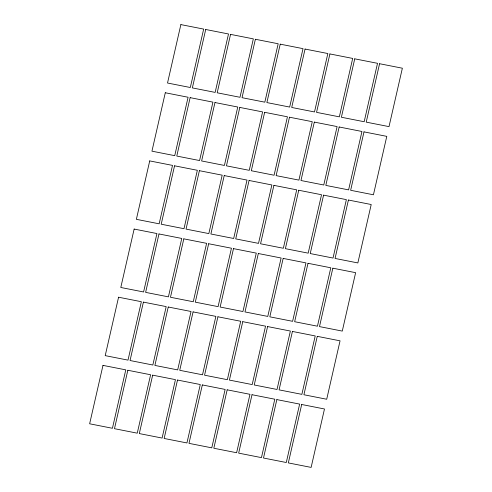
<?xml version="1.0" encoding="UTF-8"?>
<svg xmlns="http://www.w3.org/2000/svg" width="492" height="492" viewBox="0 0 492 492"><rect width="100%" height="100%" fill="white"/><g stroke="black" fill="none" stroke-linecap="round" stroke-linejoin="round"><path stroke-width="0.74" d="M102.988 365.378L89.636 423.79L112.428 428.28L125.78 369.861L102.988 365.378M118.566 297.217L105.214 355.636L128.006 360.126L141.358 301.707L118.566 297.217M134.144 229.063L120.792 287.482L143.584 291.971L156.936 233.552L134.144 229.063M149.722 160.909L136.37 219.327L159.156 223.817L172.507 165.398L149.722 160.909M165.294 92.754L151.942 151.173L174.734 155.663L188.085 97.244L165.294 92.754M180.871 24.6L167.52 83.019L190.312 87.508L203.663 29.089L180.871 24.6M127.828 370.267L114.476 428.686L137.262 433.169L150.613 374.75L127.828 370.267M143.4 302.113L130.048 360.525L152.84 365.015L166.191 306.596L143.4 302.113M158.977 233.952L145.626 292.371L168.418 296.861L181.769 238.442L158.977 233.952M174.555 165.798L161.204 224.217L183.996 228.706L197.347 170.287L174.555 165.798M190.133 97.644L176.782 156.062L199.574 160.552L212.925 102.133L190.133 97.644M205.711 29.489L192.36 87.908L215.152 92.398L228.503 33.979L205.711 29.489M152.661 375.156L139.31 433.575L162.102 438.058L175.453 379.639L152.661 375.156M168.239 307.002L154.888 365.421L177.68 369.904L191.031 311.485L168.239 307.002M183.817 238.848L170.466 297.266L193.258 301.75L206.609 243.331L183.817 238.848M199.395 170.687L186.044 229.106L208.836 233.595L222.187 175.177L199.395 170.687M214.973 102.533L201.622 160.952L224.407 165.441L237.765 107.022L214.973 102.533M230.551 34.378L217.2 92.797L239.985 97.287L253.337 38.868L230.551 34.378M177.501 380.045L164.15 438.464L186.942 442.948L200.293 384.529L177.501 380.045M193.079 311.891L179.728 370.31L202.513 374.793L215.871 316.374L193.079 311.891M208.657 243.737L195.306 302.156L218.091 306.639L231.443 248.22L208.657 243.737M224.229 175.583L210.877 234.001L233.669 238.485L247.021 180.066L224.229 175.583M239.807 107.422L226.455 165.841L249.247 170.33L262.599 111.912L239.807 107.422M255.385 39.268L242.033 97.687L264.825 102.176L278.177 43.757L255.385 39.268M202.335 384.935L188.983 443.353L211.775 447.843L225.127 389.424L202.335 384.935M217.913 316.78L204.561 375.199L227.353 379.683L240.705 321.264L217.913 316.78M233.491 248.626L220.139 307.045L242.931 311.528L256.283 253.109L233.491 248.626M249.069 180.472L235.717 238.891L258.509 243.374L271.861 184.955L249.069 180.472M264.647 112.317L251.295 170.736L274.087 175.22L287.439 116.801L264.647 112.317M280.225 44.157L266.873 102.576L289.665 107.065L303.017 48.646L280.225 44.157M227.175 389.824L213.823 448.243L236.615 452.732L249.967 394.313L227.175 389.824M242.753 321.67L229.401 380.088L252.193 384.578L265.545 326.159L242.753 321.67M258.331 253.515L244.979 311.934L267.771 316.418L281.123 257.999L258.331 253.515M273.909 185.361L260.557 243.78L283.343 248.263L296.694 189.844L273.909 185.361M289.487 117.207L276.129 175.626L298.921 180.109L312.272 121.69L289.487 117.207M305.058 49.052L291.707 107.471L314.499 111.955L327.85 53.536L305.058 49.052M252.015 394.713L238.663 453.132L261.449 457.622L274.8 399.203L252.015 394.713M267.593 326.559L254.235 384.978L277.027 389.467L290.378 331.048L267.593 326.559M283.164 258.405L269.813 316.823L292.605 321.313L305.956 262.894L283.164 258.405M298.742 190.25L285.391 248.669L308.183 253.152L321.534 194.734L298.742 190.25M314.32 122.096L300.969 180.515L323.761 184.998L337.112 126.579L314.32 122.096M329.898 53.942L316.547 112.36L339.339 116.844L352.69 58.425L329.898 53.942M276.848 399.602L263.497 458.021L286.289 462.511L299.64 404.092L276.848 399.602M292.426 331.448L279.075 389.867L301.867 394.356L315.218 335.938L292.426 331.448M308.004 263.294L294.653 321.713L317.445 326.202L330.796 267.783L308.004 263.294M323.582 195.139L310.231 253.558L333.022 258.048L346.374 199.629L323.582 195.139M339.16 126.985L325.809 185.404L348.6 189.887L361.952 131.475L339.16 126.985M354.738 58.831L341.387 117.25L364.172 121.733L377.524 63.314L354.738 58.831M301.688 404.492L288.337 462.911L311.128 467.4L324.48 408.981L301.688 404.492M317.266 336.337L303.915 394.756L326.706 399.246L340.058 340.827L317.266 336.337M332.844 268.183L319.493 326.602L342.278 331.091L355.63 272.673L332.844 268.183M348.416 200.029L335.064 258.448L357.856 262.937L371.208 204.518L348.416 200.029M363.994 131.874L350.642 190.293L373.434 194.783L386.786 136.364L363.994 131.874M379.572 63.72L366.22 122.139L389.012 126.622L402.364 68.21L379.572 63.72"/></g></svg>
